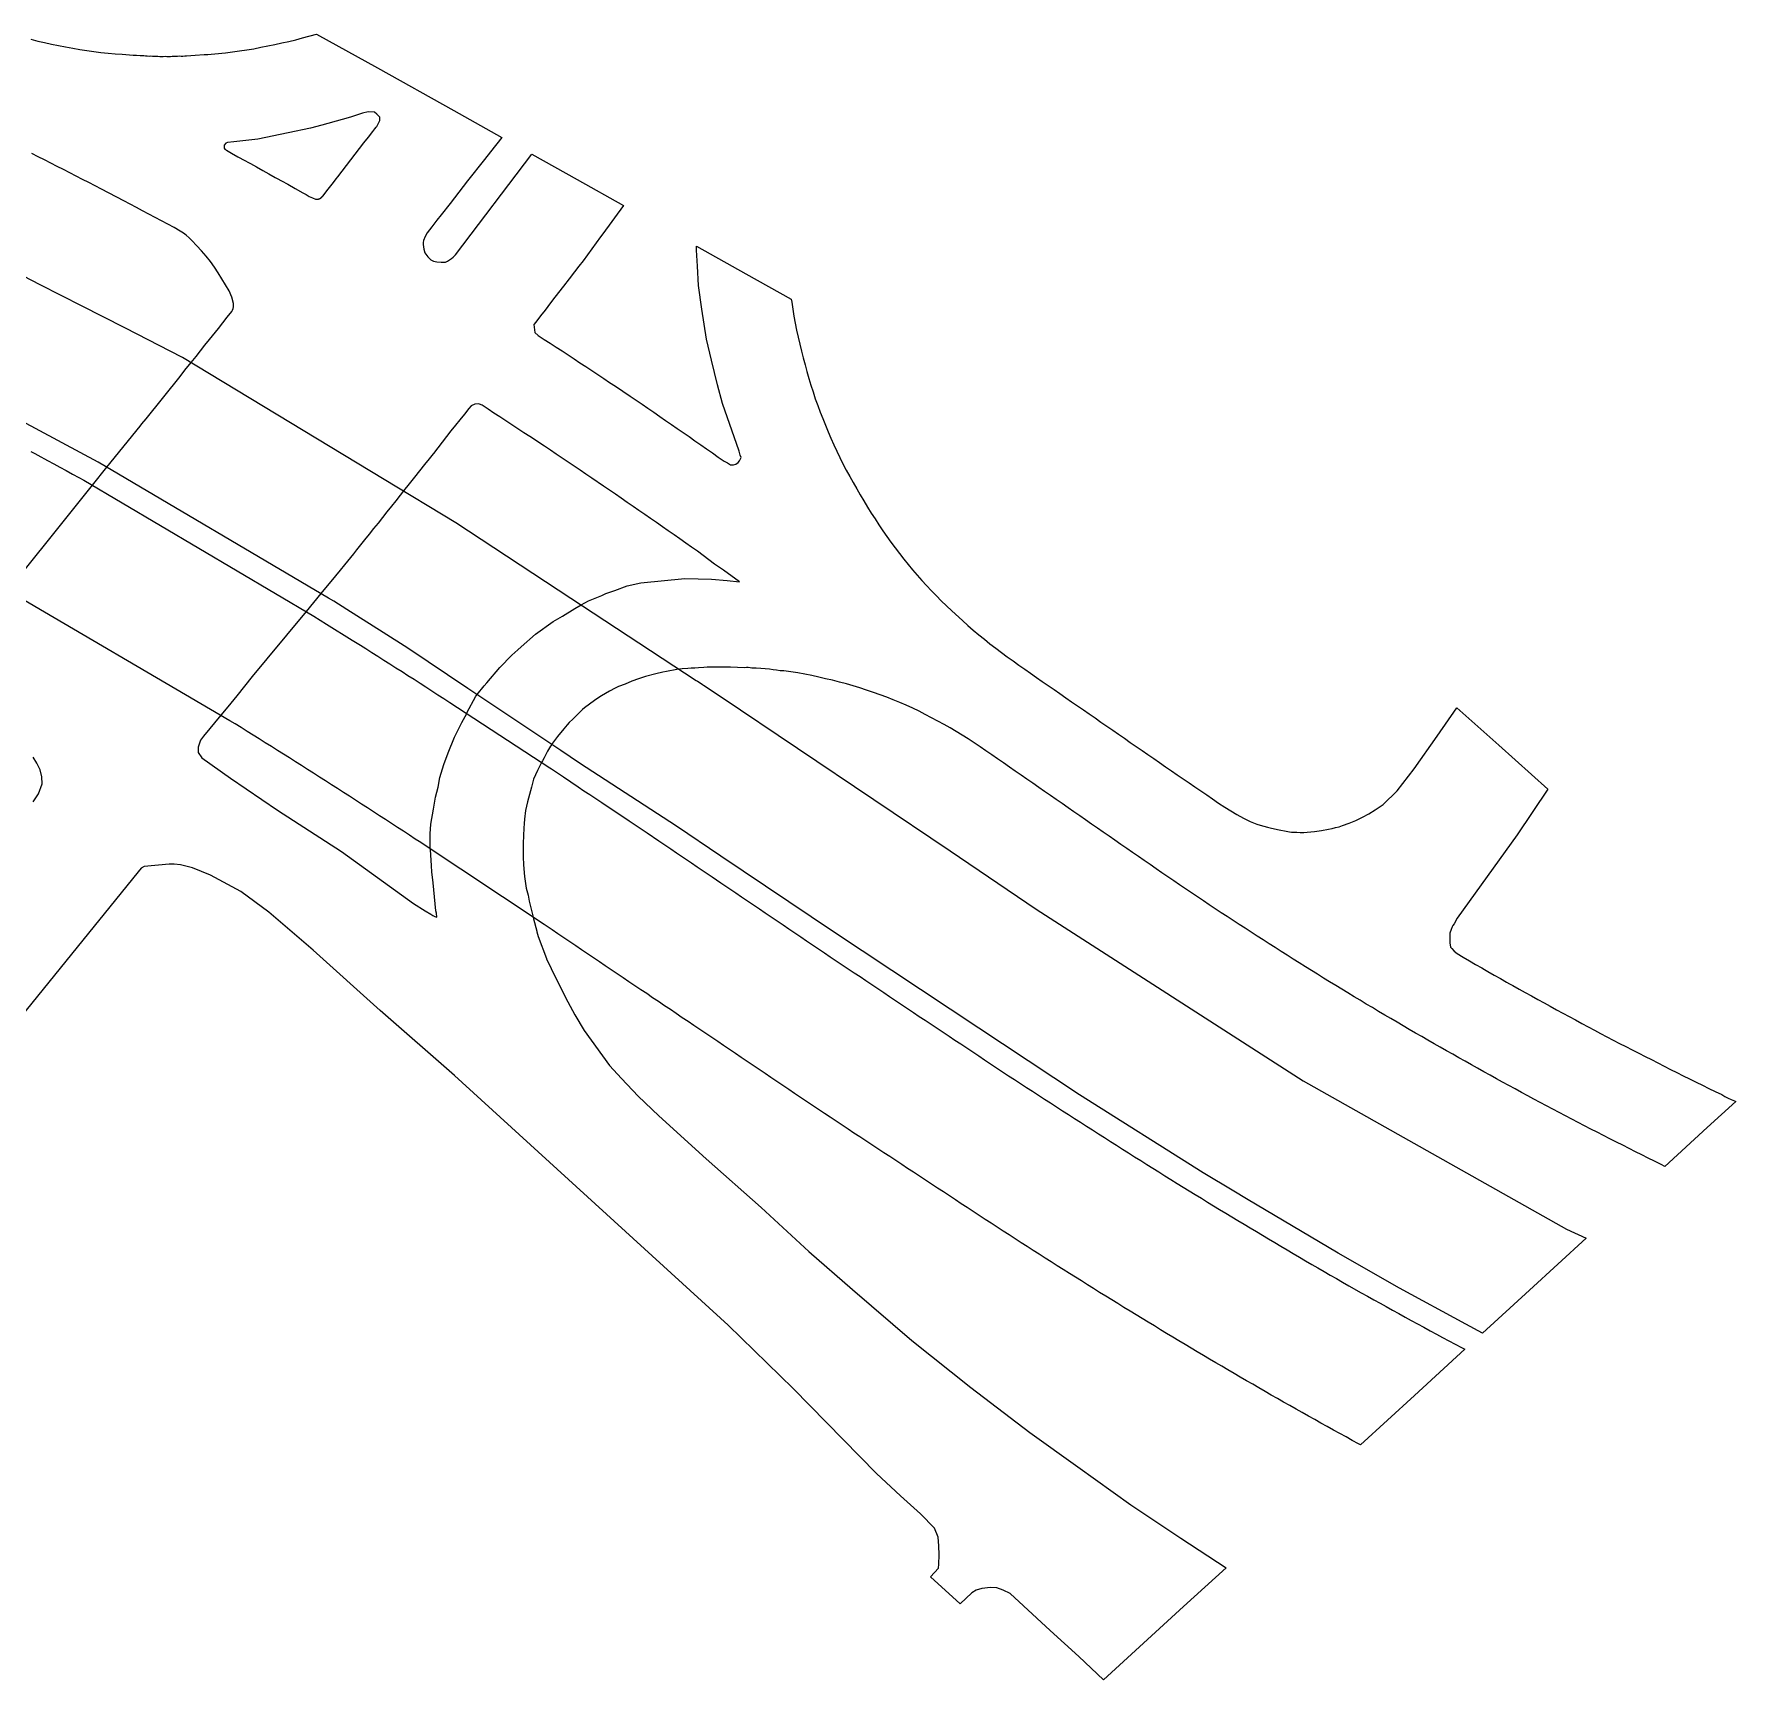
# Model space of a CAD drawing. Header units: metres. Extents: x 662613 to 666742, y 2728069 to 2732733.
# Drawn here: x 666551.5 to 666742.3, y 2729980.7 to 2730165.2 of the extents above; entities that cross this region are included whole.
import ezdxf

# ---------------------------------------------------------------- set-up
doc = ezdxf.new("R2010")
doc.units = ezdxf.units.M
doc.header["$MEASUREMENT"] = 0
doc.layers.add('Xref_DQ_MasterPlan_2024$0$DQ_ROADS', color=8, linetype='Continuous', lineweight=13)

# ---------------------------------------------------------------- blocks, each defined once
blk = doc.blocks.new('Xref_DQ_MasterPlan_2024$0$DQ_Roads_')
at = {"layer": 'Xref_DQ_MasterPlan_2024$0$DQ_ROADS'}
for points in [[(666551.1145, 2730164.6105), (666551.8913, 2730164.415), (666552.6743, 2730164.2315), (666553.4579, 2730164.0728), (666554.2427, 2730163.9105), (666555.0291, 2730163.7499), (666555.8182, 2730163.6087), (666556.6084, 2730163.4765), (666557.4007, 2730163.3505), (666558.1961, 2730163.2399), (666558.9902, 2730163.1415), (666559.7871, 2730163.0599), (666560.5847, 2730162.9877), (666561.3827, 2730162.9249), (666562.1823, 2730162.8713), (666562.5807, 2730162.8337), (666562.9809, 2730162.8237), (666563.3797, 2730162.7907), (666563.7799, 2730162.7857), (666563.9783, 2730162.7549), (666564.1783, 2730162.7383), (666564.379, 2730162.7353), (666564.5793, 2730162.7463), (666564.7781, 2730162.7197), (666564.9783, 2730162.7069), (666565.1789, 2730162.7081), (666565.3789, 2730162.7232), (666565.5781, 2730162.6987), (666565.7785, 2730162.6881), (666565.9793, 2730162.6913), (666566.1793, 2730162.7085), (666566.3791, 2730162.6911), (666566.5795, 2730162.6875), (666566.7797, 2730162.6977), (666566.9789, 2730162.7219), (666567.1787, 2730162.7057), (666567.3791, 2730162.7035), (666567.5791, 2730162.7153), (666567.7779, 2730162.7409), (666567.9779, 2730162.7273), (666568.1783, 2730162.7275), (666568.3783, 2730162.7417), (666568.5767, 2730162.7697), (666569.5655, 2730162.8155), (666570.5525, 2730162.8889), (666570.9517, 2730162.9038), (666571.3491, 2730162.9464), (666571.7495, 2730162.9671), (666572.1473, 2730163.0155), (666572.5469, 2730163.0483), (666572.9431, 2730163.1089), (666573.7388, 2730163.2019), (666574.5337, 2730163.3119), (666575.3259, 2730163.4299), (666576.1167, 2730163.5517), (666576.9043, 2730163.7081), (666577.6927, 2730163.8607), (666578.4783, 2730164.0203), (666579.2599, 2730164.1967), (666580.0429, 2730164.3731), (666580.8211, 2730164.5571), (666581.5991, 2730164.7603), (666583.1453, 2730165.1919), (666583.1601, 2730165.1965), (666589.9759, 2730161.3932), (666598.5347, 2730156.6168), (666603.931, 2730153.6057), (666602.6464, 2730151.986), (666601.9727, 2730151.1367), (666600.081, 2730148.7515), (666599.1044, 2730147.4805), (666598.6216, 2730146.8539), (666598.1218, 2730146.2175), (666597.138, 2730144.9525), (666596.6514, 2730144.3241), (666596.094, 2730143.5905), (666595.823, 2730143.2651), (666595.5756, 2730142.9217), (666595.3462, 2730142.5001), (666595.143, 2730142.0651), (666595.1194, 2730141.8443), (666595.1146, 2730141.6033), (666595.1336, 2730141.3475), (666595.183, 2730141.0695), (666595.307, 2730140.6889), (666595.6336, 2730140.2249), (666595.989, 2730139.8817), (666596.267, 2730139.7465), (666596.626, 2730139.6597), (666597.1372, 2730139.6197), (666597.6034, 2730139.6439), (666597.837, 2730139.7519), (666598.062, 2730139.8795), (666598.276, 2730140.0259), (666598.4768, 2730140.1895), (666598.6624, 2730140.3683), (666598.7278, 2730140.4437), (666607.288, 2730151.7323), (666612.365, 2730148.8989), (666617.5647, 2730145.9976), (666615.2572, 2730142.824), (666614.9991, 2730142.4691), (666613.0576, 2730139.7989), (666612.5604, 2730139.1643), (666612.0744, 2730138.5323), (666611.469, 2730137.7453), (666610.8576, 2730136.9583), (666609.8754, 2730135.6913), (666609.3846, 2730135.0583), (666608.7728, 2730134.2679), (666608.279, 2730133.6285), (666607.7262, 2730132.9195), (666607.5364, 2730132.6411), (666607.6284, 2730131.7655), (666608.004, 2730131.4101), (666608.6786, 2730130.9813), (666609.3486, 2730130.5519), (666610.0182, 2730130.1183), (666610.6854, 2730129.6821), (666611.3534, 2730129.2435), (666612.0252, 2730128.8031), (666612.6934, 2730128.3637), (666613.3594, 2730127.9255), (666614.0262, 2730127.4865), (666614.6924, 2730127.0451), (666615.3574, 2730126.6025), (666616.0208, 2730126.1569), (666616.6768, 2730125.7167), (666618.3218, 2730124.6089), (666619.6498, 2730123.7107), (666620.3106, 2730123.2555), (666620.9702, 2730122.8043), (666621.6304, 2730122.3497), (666622.2882, 2730121.8951), (666622.9446, 2730121.4427), (666623.6012, 2730120.9891), (666624.2592, 2730120.5317), (666624.9212, 2730120.0757), (666625.5722, 2730119.6141), (666626.2296, 2730119.1569), (666626.884, 2730118.6993), (666627.5436, 2730118.2459), (666628.1982, 2730117.7913), (666628.8532, 2730117.3349), (666629.2198, 2730117.1251), (666629.5728, 2730116.9309), (666629.8984, 2730116.8995), (666630.1818, 2730116.9835), (666630.4126, 2730117.1723), (666630.5596, 2730117.3509), (666630.6646, 2730117.5187), (666630.7486, 2730117.7497), (666630.6542, 2730118.0121), (666630.5282, 2730118.4425), (666628.665, 2730123.7751), (666628.119, 2730125.8747), (666627.4368, 2730128.6459), (666626.8804, 2730131.0183), (666626.345, 2730134.3773), (666625.9776, 2730137.0017), (666625.8726, 2730139.1851), (666625.7572, 2730140.9697), (666625.7594, 2730141.4246), (666631.3043, 2730138.33), (666636.385, 2730135.4949), (666636.4341, 2730135.1423), (666636.5576, 2730134.3546), (666636.6828, 2730133.5683), (666636.8236, 2730132.7847), (666636.978, 2730132.0028), (666637.1524, 2730131.2259), (666637.3266, 2730130.4473), (666637.5184, 2730129.6737), (666637.723, 2730128.9015), (666637.93, 2730128.1315), (666638.1392, 2730127.3617), (666638.3574, 2730126.5983), (666638.5772, 2730125.8367), (666638.8184, 2730125.0809), (666639.076, 2730124.3291), (666639.3482, 2730123.5802), (666639.6305, 2730122.8358), (666639.9204, 2730122.0955), (666640.214, 2730121.3555), (666640.5178, 2730120.6217), (666640.8284, 2730119.8905), (666641.1466, 2730119.1655), (666641.4782, 2730118.4465), (666641.8246, 2730117.7257), (666642.1796, 2730117.0237), (666642.5482, 2730116.3169), (666642.9324, 2730115.6229), (666643.3256, 2730114.9245), (666643.7198, 2730114.2427), (666644.117, 2730113.5389), (666644.5244, 2730112.8675), (666644.9186, 2730112.1855), (666645.3432, 2730111.5125), (666645.7692, 2730110.8485), (666646.2036, 2730110.1867), (666646.6516, 2730109.5343), (666647.0926, 2730108.8881), (666647.5598, 2730108.2419), (666648.0339, 2730107.6117), (666648.5106, 2730106.9835), (666648.9992, 2730106.3579), (666649.4822, 2730105.742), (666649.9819, 2730105.1379), (666650.4912, 2730104.5495), (666651.0071, 2730103.9617), (666651.5544, 2730103.3805), (666652.1091, 2730102.8061), (666652.6586, 2730102.2423), (666653.2048, 2730101.6769), (666653.7874, 2730101.1105), (666654.3704, 2730100.5411), (666655.5658, 2730099.4557), (666656.1712, 2730098.9213), (666656.7764, 2730098.3957), (666657.4074, 2730097.8734), (666658.0332, 2730097.3655), (666658.662, 2730096.869), (666659.304, 2730096.3753), (666659.9456, 2730095.8917), (666660.5918, 2730095.4123), (666661.2425, 2730094.9381), (666661.8972, 2730094.4721), (666662.5536, 2730094.0121), (666663.2108, 2730093.5565), (666663.8698, 2730093.0997), (666664.527, 2730092.6451), (666665.1804, 2730092.1917), (666665.8386, 2730091.7359), (666666.4982, 2730091.2793), (666667.1558, 2730090.8211), (666667.8132, 2730090.3645), (666668.4722, 2730089.9081), (666669.1284, 2730089.4561), (666669.7866, 2730089.0031), (666670.4468, 2730088.5487), (666671.104, 2730088.0917), (666671.7614, 2730087.6357), (666672.4192, 2730087.1803), (666673.0776, 2730086.7261), (666673.7352, 2730086.2709), (666674.3936, 2730085.8155), (666675.0504, 2730085.3611), (666675.7103, 2730084.9036), (666676.3678, 2730084.4501), (666677.0244, 2730083.9977), (666677.6824, 2730083.5437), (666678.3404, 2730083.0881), (666678.9988, 2730082.6301), (666679.6574, 2730082.1737), (666680.3178, 2730081.7191), (666680.9782, 2730081.2649), (666681.6388, 2730080.8149), (666682.297, 2730080.3679), (666682.9623, 2730079.9163), (666683.6224, 2730079.4673), (666684.2898, 2730079.0171), (666684.9742, 2730078.5653), (666685.6524, 2730078.1299), (666686.3539, 2730077.7109), (666687.0974, 2730077.3101), (666687.8394, 2730076.9603), (666688.5895, 2730076.6618), (666688.9665, 2730076.5281), (666689.3518, 2730076.4209), (666689.781, 2730076.2973), (666690.2172, 2730076.2007), (666691.0882, 2730076.0051), (666691.8664, 2730075.8561), (666692.0606, 2730075.8185), (666692.2568, 2730075.7943), (666692.4528, 2730075.7653), (666692.6502, 2730075.7499), (666693.0448, 2730075.7335), (666693.4394, 2730075.7179), (666693.839, 2730075.7297), (666694.2384, 2730075.7413), (666694.6356, 2730075.7797), (666695.033, 2730075.817), (666695.8242, 2730075.9499), (666696.6182, 2730076.0859), (666697.0138, 2730076.1583), (666697.4034, 2730076.2581), (666697.7978, 2730076.3559), (666698.1844, 2730076.4807), (666698.9464, 2730076.7493), (666699.6852, 2730077.0575), (666700.43, 2730077.4173), (666701.144, 2730077.8015), (666701.851, 2730078.2379), (666702.519, 2730078.6877), (666702.7292, 2730078.8459), (666704.3, 2730080.3665), (666706.208, 2730082.8571), (666708.7816, 2730086.4917), (666711.0201, 2730089.6929), (666715.7241, 2730085.4822), (666721.1962, 2730080.5841), (666717.7502, 2730075.4341), (666711.0528, 2730066.1125), (666710.6842, 2730065.4841), (666710.5624, 2730065.3057), (666710.4793, 2730065.1242), (666710.3739, 2730064.8416), (666710.2142, 2730064.4133), (666710.2142, 2730063.3431), (666710.2968, 2730062.8427), (666710.4268, 2730062.6963), (666710.7194, 2730062.4055), (666711.0304, 2730062.1349), (666711.7159, 2730061.7266), (666712.4088, 2730061.3285), (666713.1026, 2730060.9279), (666713.7968, 2730060.5287), (666714.103, 2730060.355), (666714.492, 2730060.1343), (666715.1892, 2730059.7353), (666715.8832, 2730059.3386), (666716.5821, 2730058.9447), (666716.8999, 2730058.7678), (666717.2794, 2730058.557), (666717.9783, 2730058.1651), (666718.679, 2730057.7738), (666719.3793, 2730057.3899), (666720.0792, 2730057.0012), (666720.7806, 2730056.6157), (666721.4838, 2730056.2299), (666722.1877, 2730055.8481), (666722.8911, 2730055.4699), (666723.5933, 2730055.0871), (666724.2971, 2730054.7035), (666725.0021, 2730054.3231), (666725.7141, 2730053.9478), (666726.4191, 2730053.5703), (666727.1251, 2730053.1991), (666727.8359, 2730052.8265), (666728.5439, 2730052.4493), (666729.2549, 2730052.0825), (666729.9661, 2730051.7165), (666730.6769, 2730051.3501), (666731.3895, 2730050.9871), (666732.1009, 2730050.6169), (666732.8137, 2730050.2549), (666733.5283, 2730049.8903), (666734.2409, 2730049.5281), (666734.9551, 2730049.1641), (666735.6683, 2730048.8037), (666736.3889, 2730048.4489), (666737.1043, 2730048.0959), (666737.8241, 2730047.7411), (666738.5409, 2730047.3789), (666739.2607, 2730047.0332), (666739.9696, 2730046.6923), (666740.7073, 2730046.3399), (666741.0551, 2730046.1309), (666741.4165, 2730045.9459), (666741.7759, 2730045.7817), (666742.1459, 2730045.6429), (666742.2963, 2730045.5715), (666739.0835, 2730042.6344), (666734.3373, 2730038.2953), (666733.9003, 2730038.5107), (666733.1793, 2730038.8683), (666732.4617, 2730039.2229), (666731.7479, 2730039.5823), (666731.0289, 2730039.9367), (666730.3141, 2730040.2905), (666729.5999, 2730040.6535), (666728.8852, 2730041.0199), (666728.1707, 2730041.3785), (666727.4597, 2730041.7481), (666726.7469, 2730042.1155), (666726.0369, 2730042.4805), (666725.3236, 2730042.8465), (666724.6139, 2730043.2115), (666723.9047, 2730043.5842), (666723.1949, 2730043.9579), (666722.4855, 2730044.3261), (666721.7763, 2730044.6914), (666721.0671, 2730045.0673), (666720.3586, 2730045.4383), (666719.6517, 2730045.8209), (666718.9467, 2730046.2039), (666718.2441, 2730046.5853), (666717.5432, 2730046.9731), (666716.8415, 2730047.3585), (666716.1383, 2730047.7389), (666715.4381, 2730048.121), (666714.7339, 2730048.5037), (666714.0347, 2730048.8945), (666713.3331, 2730049.2855), (666712.6361, 2730049.6803), (666711.9379, 2730050.0681), (666711.2393, 2730050.4601), (666710.5417, 2730050.8509), (666709.8463, 2730051.2457), (666709.1474, 2730051.6417), (666708.4517, 2730052.0397), (666707.7577, 2730052.4367), (666707.0629, 2730052.8319), (666706.3695, 2730053.2331), (666705.6755, 2730053.6371), (666704.9851, 2730054.0451), (666704.2951, 2730054.4488), (666703.6051, 2730054.8527), (666702.9138, 2730055.2575), (666702.2247, 2730055.6655), (666701.5378, 2730056.0803), (666700.8492, 2730056.4895), (666700.164, 2730056.9025), (666699.4774, 2730057.3125), (666698.7912, 2730057.7246), (666698.1066, 2730058.1425), (666697.4246, 2730058.5637), (666696.7406, 2730058.9813), (666696.0596, 2730059.4001), (666695.379, 2730059.8229), (666694.6968, 2730060.242), (666694.018, 2730060.6649), (666693.3372, 2730061.0923), (666692.6634, 2730061.5245), (666691.9846, 2730061.9545), (666691.3102, 2730062.3819), (666690.6346, 2730062.8105), (666689.96, 2730063.2393), (666689.2852, 2730063.6711), (666688.6128, 2730064.1037), (666687.9378, 2730064.5387), (666687.2666, 2730064.9761), (666686.5934, 2730065.4102), (666685.9256, 2730065.8481), (666685.2548, 2730066.2875), (666684.5866, 2730066.7265), (666683.9158, 2730067.1673), (666683.2478, 2730067.6069), (666682.5808, 2730068.0495), (666681.9132, 2730068.4921), (666681.2504, 2730068.9439), (666680.5832, 2730069.3959), (666679.9234, 2730069.8449), (666679.2634, 2730070.2999), (666678.6006, 2730070.7507), (666677.942, 2730071.2009), (666677.2806, 2730071.6533), (666676.6208, 2730072.1093), (666675.9622, 2730072.5641), (666675.3044, 2730073.0199), (666674.645, 2730073.4693), (666673.9868, 2730073.9255), (666673.3282, 2730074.3831), (666672.6696, 2730074.8373), (666672.014, 2730075.2945), (666671.3542, 2730075.7593), (666670.6992, 2730076.2107), (666670.0432, 2730076.6629), (666669.3832, 2730077.1217), (666668.7278, 2730077.5789), (666668.0696, 2730078.0321), (666667.411, 2730078.4831), (666666.757, 2730078.9453), (666666.096, 2730079.4059), (666665.4364, 2730079.8595), (666664.7846, 2730080.3151), (666664.1272, 2730080.7665), (666663.4688, 2730081.2252), (666662.8088, 2730081.6759), (666662.1508, 2730082.1323), (666661.4956, 2730082.5923), (666660.8398, 2730083.0493), (666660.1788, 2730083.5032), (666659.5214, 2730083.9535), (666658.8621, 2730084.4061), (666658.2048, 2730084.8599), (666657.5462, 2730085.3139), (666656.8878, 2730085.7635), (666656.2212, 2730086.2039), (666655.5552, 2730086.6283), (666654.8808, 2730087.0381), (666654.199, 2730087.4307), (666653.5108, 2730087.8135), (666652.8196, 2730088.1971), (666652.1148, 2730088.5683), (666651.4102, 2730088.9345), (666650.7048, 2730089.2963), (666649.9924, 2730089.6387), (666649.2706, 2730089.9827), (666648.5522, 2730090.2991), (666647.821, 2730090.5871), (666647.0806, 2730090.8669), (666646.3324, 2730091.1449), (666645.5832, 2730091.4193), (666644.8336, 2730091.6811), (666644.0738, 2730091.9225), (666643.319, 2730092.1637), (666642.556, 2730092.3699), (666641.7868, 2730092.5731), (666641.0136, 2730092.7701), (666640.2362, 2730092.9515), (666639.4598, 2730093.1327), (666638.6809, 2730093.3035), (666637.9, 2730093.4589), (666637.1163, 2730093.6041), (666636.3264, 2730093.7129), (666635.539, 2730093.8147), (666635.1396, 2730093.8447), (666634.7434, 2730093.9025), (666634.3454, 2730093.9419), (666633.9514, 2730094.0091), (666633.4562, 2730094.0729), (666632.9576, 2730094.1019), (666632.4596, 2730094.1381), (666631.9604, 2730094.1393), (666631.7624, 2730094.1699), (666631.5626, 2730094.1867), (666631.3624, 2730094.1895), (666631.1623, 2730094.1785), (666630.363, 2730094.2043), (666629.5636, 2730094.2274), (666628.9636, 2730094.255), (666628.5642, 2730094.2543), (666628.1632, 2730094.2485), (666627.7642, 2730094.2427), (666627.3632, 2730094.2367), (666626.9637, 2730094.2235), (666626.9558, 2730094.2231), (666626.5632, 2730094.2029), (666625.9643, 2730094.1657), (666625.565, 2730094.1319), (666625.1652, 2730094.1191), (666624.7672, 2730094.0785), (666624.1654, 2730094.0437), (666623.8358, 2730094.006), (666623.5672, 2730093.9753), (666623.1744, 2730093.8913), (666622.7758, 2730093.8349), (666622.3822, 2730093.7509), (666621.9858, 2730093.6809), (666621.1988, 2730093.5077), (666620.0334, 2730093.1931), (666619.2588, 2730092.9425), (666618.5054, 2730092.6557), (666617.7548, 2730092.3485), (666617.0004, 2730092.0663), (666616.6464, 2730091.8915), (666615.9882, 2730091.5583), (666615.1084, 2730091.0327), (666614.4806, 2730090.6204), (666614.319, 2730090.5143), (666613.1998, 2730089.6779), (666612.989, 2730089.4947), (666612.3856, 2730088.9093), (666611.8812, 2730088.3979), (666611.4818, 2730088.0266), (666611.2604, 2730087.7775), (666610.8654, 2730087.3331), (666610.186, 2730086.4721), (666609.603, 2730085.7057), (666609.5204, 2730085.5689), (666609.403, 2730085.3745), (666609.0698, 2730084.8227), (666608.67, 2730084.073), (666608.4964, 2730083.7525), (666608.3915, 2730083.5589), (666608.2368, 2730083.2733), (666607.9138, 2730082.6725), (666607.4974, 2730081.7061), (666607.2474, 2730080.8065), (666606.8178, 2730079.1639), (666606.5822, 2730078.1861), (666606.4644, 2730077.1934), (666606.437, 2730076.7221), (666606.4056, 2730076.1803), (666606.3702, 2730075.3791), (666606.3198, 2730074.4807), (666606.334, 2730072.9961), (666606.3568, 2730072.0709), (666606.4858, 2730070.7883), (666606.6778, 2730069.4807), (666606.865, 2730068.6829), (666607.012, 2730068.0329), (666607.4316, 2730066.2395), (666607.4813, 2730066.0267), (666607.84, 2730064.6677), (666607.8615, 2730064.5861), (666608.0034, 2730064.0482), (666608.923, 2730061.6029), (666608.9462, 2730061.5413), (666609.4738, 2730060.4823), (666610.1932, 2730058.9393), (666611.3448, 2730056.7339), (666612.1338, 2730055.2882), (666613.1698, 2730053.5059), (666616.0146, 2730049.6169), (666617.3428, 2730048.1319), (666619.2216, 2730046.1777), (666621.5498, 2730043.9471), (666626.8546, 2730039.1508), (666633.0042, 2730033.6797), (666638.3541, 2730028.7687), (666643.2427, 2730024.502), (666649.9061, 2730018.7881), (666656.5201, 2730013.5043), (666663.1217, 2730008.4524), (666668.5189, 2730004.6278), (666674.4515, 2730000.3523), (666680.0477, 2729996.6161), (666685.1299, 2729993.3081), (666680.3634, 2729988.9505), (666671.3775, 2729980.7353), (666668.6277, 2729983.3567), (666665.4211, 2729986.2909), (666660.9143, 2729990.4223), (666660.1465, 2729990.806), (666659.4203, 2729991.0653), (666658.7045, 2729991.1067), (666657.7395, 2729990.9719), (666657.1067, 2729990.7957), (666656.6399, 2729990.4845), (666655.3177, 2729989.2833), (666651.9933, 2729992.2959), (666652.8783, 2729993.2722), (666652.9245, 2729993.7243), (666652.9501, 2729994.7707), (666652.9263, 2729995.7587), (666652.8351, 2729996.7249), (666652.4521, 2729997.7457), (666650.8809, 2729999.3629), (666648.6401, 2730001.3681), (666645.9203, 2730003.8771), (666636.5763, 2730013.3941), (666629.2945, 2730020.5087), (666598.6428, 2730048.4691), (666590.2852, 2730055.7623), (666582.7853, 2730062.5131), (666577.8028, 2730066.7915), (666574.685, 2730069.0904), (666571.2554, 2730070.9405), (666569.2464, 2730071.7579), (666567.9118, 2730072.0878), (666567.18, 2730072.1451), (666566.6438, 2730072.1645), (666563.8334, 2730071.8956), (666563.5086, 2730071.7211), (666563.1466, 2730071.3029), (666521.9321, 2730020.4453)], [(666551.3884, 2730079.1429), (666551.9856, 2730080.0493), (666552.3888, 2730081.1755), (666552.3616, 2730081.9551), (666552.1782, 2730082.7389), (666551.816, 2730083.4995), (666551.3756, 2730084.1501)], [(666548.5492, 2730102.8083), (666553.3963, 2730108.8419), (666558.0526, 2730114.6379), (666559.6633, 2730116.6428), (666563.3644, 2730121.2499), (666563.5819, 2730121.5134), (666564.0548, 2730122.0861), (666567.85, 2730126.8315), (666568.4038, 2730127.5279), (666569.0955, 2730128.3838), (666569.6508, 2730129.0709), (666570.649, 2730130.3233), (666571.1446, 2730130.9514), (666572.149, 2730132.1993), (666572.6438, 2730132.8249), (666573.1336, 2730133.4531), (666573.6424, 2730134.0857), (666573.7364, 2730134.2377), (666573.8186, 2730134.4411), (666573.8618, 2730134.6301), (666573.8479, 2730134.9937), (666573.6776, 2730135.7061), (666573.3534, 2730136.413), (666572.959, 2730137.0925), (666572.5496, 2730137.7671), (666572.1282, 2730138.4225), (666571.7094, 2730139.0615), (666571.2668, 2730139.6901), (666570.7802, 2730140.2945), (666570.2668, 2730140.8835), (666569.7513, 2730141.4575), (666569.1878, 2730142.0455), (666568.8784, 2730142.3559), (666568.5496, 2730142.6455), (666568.2258, 2730142.8945), (666567.8854, 2730143.1203), (666567.191, 2730143.5127), (666566.4894, 2730143.8943), (666565.7808, 2730144.2683), (666565.075, 2730144.6513), (666564.3664, 2730145.0221), (666563.6592, 2730145.3981), (666562.9536, 2730145.7725), (666562.2456, 2730146.1481), (666561.5342, 2730146.5173), (666559.0564, 2730147.8106), (666558.346, 2730148.1787), (666557.6358, 2730148.5443), (666556.9239, 2730148.9117), (666556.212, 2730149.2765), (666555.5014, 2730149.6385), (666554.7892, 2730150.0037), (666554.0744, 2730150.3701), (666553.3652, 2730150.7267), (666552.651, 2730151.0861), (666551.9346, 2730151.4479), (666551.2203, 2730151.807)], [(666547.4986, 2730139.5129), (666552.1466, 2730137.1395), (666556.8548, 2730134.7351), (666559.1066, 2730133.5852), (666561.6856, 2730132.2683), (666568.026, 2730129.0305), (666568.125, 2730128.9707), (666593.7672, 2730113.4669), (666595.7516, 2730112.2671), (666598.772, 2730110.4409), (666611.6694, 2730101.9837), (666625.7322, 2730092.7628), (666625.8615, 2730092.6778), (666626.2904, 2730092.3966), (666626.4162, 2730092.3141), (666626.5389, 2730092.2336), (666628.5298, 2730090.9281), (666654.18, 2730073.6447), (666663.836, 2730067.1069), (666693.7573, 2730047.8695), (666723.3137, 2730031.2711), (666725.5147, 2730030.2294), (666719.1635, 2730024.4228), (666713.8853, 2730019.5973), (666711.9921, 2730020.6041), (666704.5901, 2730024.6541), (666697.6801, 2730028.5567), (666687.4317, 2730034.6634), (666685.9956, 2730035.5191), (666682.5499, 2730037.5723), (666668.6838, 2730046.2967), (666660.0712, 2730052.0183), (666657.3985, 2730053.791), (666641.1166, 2730064.5905), (666628.4928, 2730073.0627), (666623.5018, 2730076.4123), (666612.632, 2730083.4865), (666610.5312, 2730084.8925), (666600.1211, 2730091.8597), (666593.3936, 2730096.3619), (666590.6152, 2730098.1263), (666586.535, 2730100.7173), (666585.1018, 2730101.6275), (666584.5012, 2730101.9823), (666558.69, 2730117.2135), (666550.1146, 2730121.7963)], [(666551.1271, 2730118.4196), (666551.5778, 2730118.1733), (666551.9087, 2730117.9993), (666552.9884, 2730117.4187), (666553.685, 2730117.0383), (666554.3914, 2730116.6609), (666555.091, 2730116.2699), (666555.7936, 2730115.8885), (666556.4942, 2730115.5053), (666557.0667, 2730115.1866), (666582.8542, 2730099.9461), (666584.29, 2730099.0551), (666587.1608, 2730097.2733), (666588.0944, 2730096.6937), (666588.6884, 2730096.3191), (666589.3664, 2730095.8933), (666590.0416, 2730095.4711), (666590.715, 2730095.0433), (666591.391, 2730094.6103), (666592.0656, 2730094.1809), (666592.7392, 2730093.7513), (666593.4096, 2730093.3211), (666594.0848, 2730092.8841), (666594.7578, 2730092.4521), (666595.4286, 2730092.0201), (666596.0998, 2730091.5841), (666596.7714, 2730091.1479), (666597.4464, 2730090.7135), (666598.1128, 2730090.2827), (666598.9624, 2730089.7345), (666609.3184, 2730082.9504), (666609.4898, 2730082.8387), (666610.1542, 2730082.3875), (666610.8278, 2730081.9427), (666611.6556, 2730081.3965), (666612.4734, 2730080.8451), (666613.1404, 2730080.3961), (666613.807, 2730079.9581), (666614.4742, 2730079.5171), (666615.1386, 2730079.0639), (666616.2926, 2730078.2799), (666617.5984, 2730077.4237), (666618.2182, 2730077.0091), (666618.8854, 2730076.5599), (666619.5498, 2730076.1147), (666620.2098, 2730075.6715), (666621.5418, 2730074.7769), (666622.2026, 2730074.3321), (666622.8682, 2730073.8825), (666623.526, 2730073.4407), (666625.1818, 2730072.3221), (666625.849, 2730071.8725), (666627.5064, 2730070.7535), (666628.4928, 2730070.0844), (666628.8294, 2730069.8561), (666629.4936, 2730069.4061), (666630.154, 2730068.9597), (666630.8178, 2730068.5101), (666631.4852, 2730068.0619), (666632.1468, 2730067.6205), (666632.808, 2730067.1709), (666633.4732, 2730066.7187), (666634.1342, 2730066.2723), (666634.7962, 2730065.8253), (666635.4586, 2730065.3751), (666636.1228, 2730064.9263), (666636.7884, 2730064.4817), (666637.4428, 2730064.0347), (666638.1042, 2730063.5839), (666639.4308, 2730062.6675), (666640.0994, 2730062.2231), (666640.7552, 2730061.7803), (666641.4252, 2730061.3305), (666642.091, 2730060.8881), (666642.7574, 2730060.4457), (666643.4236, 2730060.0019), (666644.0902, 2730059.5581), (666644.754, 2730059.1187), (666645.4184, 2730058.6739), (666646.0824, 2730058.2267), (666646.7438, 2730057.7819), (666647.4124, 2730057.3285), (666648.0744, 2730056.8871), (666648.739, 2730056.4377), (666649.4044, 2730055.9903), (666650.0696, 2730055.5447), (666650.7382, 2730055.1031), (666651.4032, 2730054.6635), (666652.071, 2730054.2175), (666652.7398, 2730053.7733), (666653.404, 2730053.3365), (666654.0718, 2730052.8943), (666654.7378, 2730052.4537), (666655.4038, 2730052.0121), (666656.0674, 2730051.5713), (666656.7282, 2730051.1259), (666657.3918, 2730050.6743), (666658.06, 2730050.2257), (666658.7268, 2730049.7789), (666659.3916, 2730049.3351), (666660.053, 2730048.8977), (666660.7308, 2730048.4435), (666661.394, 2730048.0119), (666662.071, 2730047.5645), (666662.7444, 2730047.1341), (666663.4144, 2730046.7037), (666664.0872, 2730046.2723), (666664.7616, 2730045.8339), (666665.4322, 2730045.4047), (666666.1042, 2730044.9715), (666666.7766, 2730044.5357), (666667.4504, 2730044.1017), (666668.1215, 2730043.6713), (666668.7971, 2730043.2379), (666669.4717, 2730042.8063), (666670.1469, 2730042.3757), (666670.8259, 2730041.9443), (666671.4977, 2730041.5209), (666672.1719, 2730041.0873), (666672.8487, 2730040.6567), (666673.5249, 2730040.2281), (666674.2021, 2730039.7991), (666674.8773, 2730039.3729), (666675.5557, 2730038.9441), (666676.2305, 2730038.5193), (666676.9077, 2730038.0919), (666677.5905, 2730037.6653), (666678.2703, 2730037.2435), (666678.9435, 2730036.8235), (666679.6383, 2730036.3859), (666680.3163, 2730035.9685), (666680.9959, 2730035.5479), (666681.6795, 2730035.1277), (666682.3591, 2730034.7123), (666683.0411, 2730034.2943), (666683.7231, 2730033.8743), (666684.4113, 2730033.4577), (666685.0933, 2730033.0449), (666685.7783, 2730032.6295), (666686.4643, 2730032.2145), (666687.1505, 2730031.8019), (666687.8379, 2730031.3919), (666688.5239, 2730030.9821), (666689.2093, 2730030.5743), (666689.8961, 2730030.1647), (666690.5883, 2730029.7495), (666691.2781, 2730029.3425), (666691.9661, 2730028.9367), (666692.6589, 2730028.5281), (666693.3443, 2730028.1269), (666694.0347, 2730027.7169), (666694.7333, 2730027.3101), (666695.4273, 2730026.9127), (666696.1165, 2730026.5179), (666696.8077, 2730026.1173), (666697.5069, 2730025.7167), (666698.1989, 2730025.3173), (666698.8949, 2730024.9175), (666700.2887, 2730024.1283), (666700.9913, 2730023.7353), (666701.6873, 2730023.3445), (666702.3893, 2730022.9629), (666703.0871, 2730022.5721), (666703.7899, 2730022.1817), (666704.4891, 2730021.7917), (666705.1917, 2730021.4107), (666705.8949, 2730021.0283), (666706.5991, 2730020.6429), (666707.3039, 2730020.2607), (666707.9995, 2730019.8801), (666708.7099, 2730019.4995), (666709.4125, 2730019.1181), (666710.1203, 2730018.7397), (666710.8249, 2730018.3597), (666711.5339, 2730017.9853), (666711.9072, 2730017.7889), (666706.2406, 2730012.6083), (666700.1993, 2730007.0851), (666699.9809, 2730007.2035), (666699.2775, 2730007.5835), (666698.5759, 2730007.9679), (666697.8737, 2730008.3569), (666697.1725, 2730008.7439), (666696.4731, 2730009.1327), (666695.7709, 2730009.5183), (666695.0727, 2730009.9103), (666694.3739, 2730010.3015), (666693.6751, 2730010.6927), (666692.9799, 2730011.0867), (666692.2803, 2730011.4775), (666691.5857, 2730011.8727), (666690.8877, 2730012.2711), (666690.1939, 2730012.6675), (666689.4983, 2730013.0659), (666688.8051, 2730013.4657), (666688.1127, 2730013.8691), (666687.4193, 2730014.2677), (666686.7263, 2730014.6717), (666686.0347, 2730015.0755), (666685.3443, 2730015.4793), (666684.6539, 2730015.8871), (666683.9645, 2730016.2917), (666683.2743, 2730016.6969), (666682.5869, 2730017.1091), (666681.8999, 2730017.5237), (666681.2105, 2730017.9291), (666680.5263, 2730018.3407), (666679.8361, 2730018.7485), (666679.1513, 2730019.1625), (666678.4653, 2730019.5773), (666677.7791, 2730019.9903), (666677.0955, 2730020.4077), (666676.4097, 2730020.8207), (666675.7295, 2730021.2369), (666675.0459, 2730021.6585), (666674.3613, 2730022.0737), (666673.6783, 2730022.4895), (666672.9959, 2730022.9109), (666672.3149, 2730023.3317), (666671.6345, 2730023.7511), (666670.9531, 2730024.1735), (666670.2727, 2730024.5899), (666669.5957, 2730025.0211), (666668.9137, 2730025.4473), (666668.2389, 2730025.8719), (666667.5597, 2730026.2995), (666666.8829, 2730026.7277), (666666.2061, 2730027.1521), (666665.5305, 2730027.5795), (666664.8527, 2730028.0103), (666664.1781, 2730028.4413), (666663.5049, 2730028.8765), (666662.8307, 2730029.3055), (666662.1575, 2730029.7411), (666661.4855, 2730030.1759), (666660.8121, 2730030.6067), (666660.1415, 2730031.0415), (666659.4653, 2730031.4725), (666658.7971, 2730031.9145), (666658.1251, 2730032.3483), (666657.4539, 2730032.7845), (666656.7833, 2730033.2287), (666656.1097, 2730033.6667), (666655.4469, 2730034.1085), (666654.7813, 2730034.5499), (666654.1085, 2730034.9879), (666653.4409, 2730035.4247), (666652.7681, 2730035.8593), (666652.1011, 2730036.2933), (666651.4355, 2730036.7437), (666650.7645, 2730037.1927), (666650.0975, 2730037.6299), (666649.4272, 2730038.0641), (666648.7618, 2730038.5031), (666648.0942, 2730038.9387), (666647.4254, 2730039.3831), (666646.752, 2730039.8191), (666646.0888, 2730040.2613), (666645.4158, 2730040.7011), (666644.752, 2730041.1437), (666644.0826, 2730041.5863), (666643.4106, 2730042.0169), (666642.7454, 2730042.4627), (666642.0766, 2730042.8997), (666641.4238, 2730043.3679), (666640.75, 2730043.8181), (666640.091, 2730044.2303), (666639.4182, 2730044.6743), (666638.75, 2730045.1239), (666638.0844, 2730045.5677), (666637.4206, 2730046.0147), (666636.7572, 2730046.4643), (666636.0924, 2730046.9099), (666635.4286, 2730047.3549), (666634.7666, 2730047.8037), (666634.1016, 2730048.2519), (666633.437, 2730048.6977), (666632.7742, 2730049.1409), (666632.1156, 2730049.5967), (666631.5517, 2730049.9672), (666631.4452, 2730050.0371), (666630.7828, 2730050.4783), (666630.118, 2730050.9313), (666629.4562, 2730051.3843), (666628.7952, 2730051.8295), (666628.1304, 2730052.2737), (666627.4672, 2730052.7213), (666626.8028, 2730053.1679), (666626.1392, 2730053.6149), (666625.4758, 2730054.0655), (666624.8134, 2730054.5119), (666624.151, 2730054.9593), (666623.4868, 2730055.4095), (666622.825, 2730055.8569), (666622.1618, 2730056.3035), (666621.4996, 2730056.7545), (666620.834, 2730057.1985), (666620.1754, 2730057.6497), (666619.5088, 2730058.0959), (666618.848, 2730058.5435), (666618.1834, 2730058.9919), (666617.518, 2730059.4351), (666616.8582, 2730059.8849), (666616.1914, 2730060.3301), (666615.5294, 2730060.7759), (666614.8664, 2730061.2273), (666614.2012, 2730061.6733), (666613.5386, 2730062.1209), (666612.875, 2730062.5699), (666612.2136, 2730063.0187), (666611.5498, 2730063.4645), (666610.8866, 2730063.9127), (666610.225, 2730064.3639), (666609.5608, 2730064.8091), (666608.8996, 2730065.2579), (666608.6904, 2730065.3963), (666594.6678, 2730074.6891), (666594.233, 2730074.9753), (666593.5646, 2730075.4115), (666592.897, 2730075.8513), (666592.2266, 2730076.2863), (666591.5598, 2730076.7259), (666590.8855, 2730077.1611), (666590.218, 2730077.5973), (666589.5472, 2730078.0327), (666588.8758, 2730078.4672), (666588.2066, 2730078.9035), (666587.5348, 2730079.3372), (666586.8638, 2730079.7689), (666586.1918, 2730080.2001), (666585.5184, 2730080.6333), (666584.8447, 2730081.0623), (666584.1714, 2730081.4925), (666583.499, 2730081.924), (666582.8224, 2730082.3529), (666582.1486, 2730082.7795), (666581.474, 2730083.2101), (666580.7961, 2730083.6363), (666580.121, 2730084.0633), (666579.4427, 2730084.4869), (666578.7668, 2730084.9127), (666578.0898, 2730085.3395), (666577.4102, 2730085.7633), (666576.7354, 2730086.1927), (666576.0582, 2730086.6191), (666575.3798, 2730087.0367), (666574.7014, 2730087.4627), (666574.021, 2730087.8839), (666573.4504, 2730088.2447), (666547.631, 2730103.3091)]]:
    blk.add_lwpolyline(points, dxfattribs=at)
for points in [[(666588.3236, 2730156.3161), (666586.9504, 2730155.8915), (666584.4154, 2730155.1835), (666583.7644, 2730155.0017), (666582.4812, 2730154.6433), (666579.9596, 2730154.1439), (666576.589, 2730153.4199), (666573.8676, 2730153.1203), (666573.1686, 2730153.0453), (666572.9854, 2730152.9755), (666572.8088, 2730152.7461), (666572.8088, 2730152.5341), (666572.8088, 2730152.4017), (666572.8794, 2730152.2959), (666572.9438, 2730152.2413), (666573.0136, 2730152.2015), (666573.0536, 2730152.1787), (666573.635, 2730151.8461), (666574.3342, 2730151.4545), (666574.4034, 2730151.4167), (666575.0368, 2730151.0697), (666575.6174, 2730150.7519), (666575.7344, 2730150.6877), (666576.4326, 2730150.3037), (666577.1304, 2730149.9157), (666577.8252, 2730149.5259), (666578.5258, 2730149.1329), (666578.7412, 2730149.0121), (666579.2286, 2730148.7389), (666579.9224, 2730148.3567), (666580.7742, 2730147.8895), (666581.6348, 2730147.4009), (666581.9842, 2730147.2043), (666582.3336, 2730147.0077), (666582.6918, 2730146.8479), (666583.0498, 2730146.6879), (666583.0528, 2730146.6877), (666583.0558, 2730146.6873), (666583.0592, 2730146.6869), (666583.0626, 2730146.6865), (666583.066, 2730146.6863), (666583.0694, 2730146.6859), (666583.0728, 2730146.6855), (666583.0768, 2730146.6851), (666583.0814, 2730146.6847), (666583.0854, 2730146.6843), (666583.09, 2730146.6839), (666583.094, 2730146.6837), (666583.0992, 2730146.6833), (666583.1044, 2730146.6829), (666583.1092, 2730146.6827), (666583.1126, 2730146.6825), (666583.116, 2730146.6823), (666583.1196, 2730146.6821), (666583.123, 2730146.6819), (666583.1266, 2730146.6817), (666583.13, 2730146.6817), (666583.1336, 2730146.6815), (666583.137, 2730146.6815), (666583.142, 2730146.6813), (666583.1472, 2730146.6813), (666583.1512, 2730146.6811), (666583.1546, 2730146.6811), (666583.1582, 2730146.6811), (666583.163, 2730146.6811), (666583.167, 2730146.6813), (666583.1706, 2730146.6813), (666583.174, 2730146.6813), (666583.1776, 2730146.6815), (666583.1812, 2730146.6815), (666583.1852, 2730146.6817), (666583.19, 2730146.6819), (666583.1936, 2730146.6819), (666583.197, 2730146.6821), (666583.2006, 2730146.6823), (666583.2042, 2730146.6825), (666583.2078, 2730146.6827), (666583.2128, 2730146.6831), (666583.2166, 2730146.6833), (666583.2202, 2730146.6835), (666583.2238, 2730146.6839), (666583.2274, 2730146.6841), (666583.2324, 2730146.6847), (666583.2364, 2730146.6849), (666583.2398, 2730146.6853), (666583.2434, 2730146.6857), (666583.247, 2730146.6861), (666583.2506, 2730146.6865), (666583.2542, 2730146.6869), (666583.2578, 2730146.6873), (666583.2628, 2730146.6879), (666583.2666, 2730146.6883), (666583.2702, 2730146.6889), (666583.2738, 2730146.6893), (666583.2774, 2730146.6899), (666583.281, 2730146.6903), (666583.2846, 2730146.6909), (666583.2882, 2730146.6915), (666583.293, 2730146.6921), (666583.297, 2730146.6929), (666583.3006, 2730146.6935), (666583.3056, 2730146.6943), (666583.3096, 2730146.6951), (666583.3146, 2730146.6959), (666583.3184, 2730146.6967), (666583.3234, 2730146.6977), (666583.3274, 2730146.6985), (666583.331, 2730146.6991), (666583.3346, 2730146.6999), (666583.338, 2730146.7007), (666583.3416, 2730146.7015), (666583.3452, 2730146.7023), (666583.3502, 2730146.7035), (666583.354, 2730146.7043), (666583.3576, 2730146.7051), (666583.3612, 2730146.7061), (666583.366, 2730146.7073), (666583.37, 2730146.7083), (666583.3736, 2730146.7093), (666583.377, 2730146.7101), (666583.3806, 2730146.7111), (666583.3842, 2730146.7121), (666583.3882, 2730146.7133), (666583.393, 2730146.7147), (666583.3978, 2730146.7161), (666583.4018, 2730146.7171), (666583.4052, 2730146.7183), (666583.4088, 2730146.7193), (666583.4136, 2730146.7209), (666583.4174, 2730146.7221), (666583.4224, 2730146.7237), (666583.4262, 2730146.7249), (666583.4296, 2730146.7261), (666583.4332, 2730146.7273), (666583.438, 2730146.7289), (666583.4432, 2730146.7307), (666583.4484, 2730146.7327), (666583.4522, 2730146.7341), (666583.457, 2730146.7359), (666583.4608, 2730146.7373), (666583.4642, 2730146.7387), (666583.4676, 2730146.7401), (666583.471, 2730146.7413), (666583.4758, 2730146.7433), (666583.4796, 2730146.7447), (666583.4829, 2730146.7469), (666583.4872, 2730146.7479), (666583.491, 2730146.7497), (666583.4948, 2730146.7511), (666583.4982, 2730146.7527), (666583.5016, 2730146.7541), (666583.5062, 2730146.7563), (666583.51, 2730146.7579), (666583.5134, 2730146.7595), (666583.5166, 2730146.7611), (666583.5212, 2730146.7631), (666583.525, 2730146.7649), (666583.5282, 2730146.7665), (666583.5316, 2730146.7681), (666583.5348, 2730146.7697), (666583.5382, 2730146.7713), (666583.5414, 2730146.7731), (666583.5446, 2730146.7747), (666583.5484, 2730146.7767), (666583.5528, 2730146.7791), (666583.5574, 2730146.7813), (666583.5622, 2730146.7839), (666583.5658, 2730146.7859), (666583.569, 2730146.7877), (666583.5722, 2730146.7895), (666583.5754, 2730146.7913), (666583.5786, 2730146.7931), (666583.583, 2730146.7957), (666583.5866, 2730146.7977), (666583.5898, 2730146.7995), (666583.5928, 2730146.8015), (666583.5972, 2730146.8041), (666583.6008, 2730146.8063), (666583.6038, 2730146.8081), (666583.607, 2730146.8101), (666583.6112, 2730146.8129), (666583.6148, 2730146.8149), (666583.6178, 2730146.8169), (666583.6208, 2730146.8189), (666583.6252, 2730146.8217), (666583.6286, 2730146.8239), (666583.6314, 2730146.8259), (666583.6346, 2730146.8281), (666583.6376, 2730146.8301), (666583.6406, 2730146.8321), (666583.6436, 2730146.8343), (666583.6476, 2730146.8371), (666583.651, 2730146.8395), (666583.654, 2730146.8415), (666583.658, 2730146.8445), (666583.6614, 2730146.8469), (666583.6642, 2730146.8491), (666583.6672, 2730146.8513), (666583.67, 2730146.8535), (666583.673, 2730146.8557), (666583.6758, 2730146.8579), (666583.6786, 2730146.8601), (666583.6836, 2730146.8639), (666583.6864, 2730146.8663), (666583.69, 2730146.8689), (666583.6928, 2730146.8713), (666583.696, 2730146.8739), (666583.6998, 2730146.8769), (666583.7026, 2730146.8793), (666583.7054, 2730146.8817), (666583.708, 2730146.8839), (666583.7108, 2730146.8863), (666583.7136, 2730146.8887), (666583.7172, 2730146.8919), (666583.7204, 2730146.8945), (666583.723, 2730146.8969), (666583.7266, 2730146.9003), (666583.7306, 2730146.9039), (666583.7336, 2730146.9065), (666583.7362, 2730146.9089), (666583.7388, 2730146.9115), (666583.7414, 2730146.9139), (666583.745, 2730146.9173), (666583.7478, 2730146.9201), (666583.7504, 2730146.9225), (666583.7534, 2730146.9255), (666583.7572, 2730146.9291), (666583.761, 2730146.9329), (666583.7642, 2730146.9363), (666583.7676, 2730146.9397), (666583.7704, 2730146.9427), (666583.7738, 2730146.9463), (666583.7766, 2730146.9491), (666583.7788, 2730146.9517), (666583.7814, 2730146.9543), (666583.7836, 2730146.9569), (666583.786, 2730146.9595), (666583.7884, 2730146.9621), (666583.7912, 2730146.9651), (666583.7944, 2730146.9687), (666583.7966, 2730146.9713), (666583.7992, 2730146.9743), (666583.8024, 2730146.9779), (666583.805, 2730146.9809), (666583.8084, 2730146.9849), (666583.8118, 2730146.9889), (666583.8148, 2730146.9927), (666583.8168, 2730146.9953), (666583.819, 2730146.9981), (666583.822, 2730147.0017), (666583.8244, 2730147.0047), (666583.8274, 2730147.0085), (666583.8298, 2730147.0115), (666583.8318, 2730147.0145), (666583.8338, 2730147.0171), (666583.837, 2730147.0209), (666583.8396, 2730147.0247), (666583.842, 2730147.0277), (666583.8442, 2730147.0309), (666583.847, 2730147.0347), (666583.8487, 2730147.038), (666583.8508, 2730147.0399), (666584.4462, 2730147.7983), (666585.0456, 2730148.5759), (666585.348, 2730148.9697), (666585.5318, 2730149.2091), (666586.0186, 2730149.8371), (666586.5122, 2730150.4697), (666587.4986, 2730151.7347), (666587.991, 2730152.3613), (666588.4752, 2730153.0013), (666588.968, 2730153.6305), (666589.4568, 2730154.2611), (666589.7032, 2730154.5793), (666589.8552, 2730154.7755), (666589.8992, 2730154.8323), (666589.9496, 2730154.8973), (666590.246, 2730155.5171), (666590.246, 2730155.6681), (666590.246, 2730155.7471), (666590.246, 2730155.8915), (666589.9214, 2730156.2161), (666589.6718, 2730156.4409), (666588.9476, 2730156.4909)], [(666581.9954, 2730100.4791), (666577.5941, 2730095.1598), (666575.955, 2730093.1787), (666574.2117, 2730091.0432), (666573.2012, 2730089.8055), (666572.4378, 2730088.8704), (666570.4965, 2730086.4922), (666570.136, 2730086.0507), (666569.8994, 2730085.2937), (666569.8986, 2730084.6733), (666570.3094, 2730084.0953), (666573.5176, 2730081.8137), (666578.79, 2730078.2311), (666585.9456, 2730073.5699), (666594.0244, 2730067.7503), (666595.3446, 2730066.9185), (666595.9702, 2730066.5625), (666596.2048, 2730066.4241), (666596.422, 2730066.3159), (666596.6594, 2730066.2223), (666596.5894, 2730066.6867), (666596.5498, 2730066.9185), (666596.2165, 2730070.0725), (666596.1828, 2730070.3917), (666596.0784, 2730071.2841), (666596.0346, 2730071.9973), (666595.9166, 2730073.7529), (666595.9141, 2730073.8651), (666595.8986, 2730074.5595), (666595.8986, 2730075.5593), (666595.9888, 2730076.6419), (666596.2518, 2730078.3401), (666596.493, 2730079.6665), (666596.7874, 2730080.8015), (666596.984, 2730081.8861), (666597.2813, 2730082.8397), (666597.4294, 2730083.3149), (666597.9054, 2730084.6435), (666598.631, 2730086.3811), (666599.4564, 2730088.0511), (666599.9991, 2730089.0618), (666600.0254, 2730089.1107), (666601.0016, 2730090.9941), (666601.1498, 2730091.1711), (666601.9564, 2730092.1341), (666602.2406, 2730092.4735), (666603.7168, 2730094.2217), (666605.0576, 2730095.6003), (666605.7385, 2730096.1926), (666606.1118, 2730096.5173), (666607.6952, 2730097.9401), (666609.6766, 2730099.3649), (666610.731, 2730099.9421), (666612.1008, 2730100.8155), (666612.8324, 2730101.221), (666613.6492, 2730101.6737), (666615.1368, 2730102.2841), (666615.592, 2730102.4791), (666616.2732, 2730102.7109), (666616.616, 2730102.8237), (666617.984, 2730103.3399), (666619.5124, 2730103.6877), (666624.463, 2730104.1877), (666627.4218, 2730104.0925), (666629.183, 2730103.9389), (666630.5924, 2730103.8071), (666628.7922, 2730105.1021), (666627.7568, 2730105.8011), (666627.15, 2730106.2837), (666626.51, 2730106.7635), (666625.8598, 2730107.2315), (666625.2076, 2730107.6919), (666624.555, 2730108.1517), (666623.8994, 2730108.6085), (666623.243, 2730109.0655), (666622.5884, 2730109.5223), (666621.9322, 2730109.9819), (666621.2752, 2730110.4399), (666620.617, 2730110.8951), (666619.9564, 2730111.3531), (666619.2978, 2730111.8061), (666618.6424, 2730112.2577), (666617.985, 2730112.7123), (666617.3278, 2730113.1677), (666616.6688, 2730113.6253), (666616.0074, 2730114.0831), (666615.346, 2730114.5353), (666614.0234, 2730115.4345), (666613.3626, 2730115.8843), (666612.6986, 2730116.3323), (666612.0362, 2730116.7813), (666611.3704, 2730117.2309), (666610.7042, 2730117.6729), (666610.0362, 2730118.1177), (666609.3704, 2730118.5589), (666608.7042, 2730118.9991), (666607.062, 2730120.0893), (666606.3968, 2730120.5217), (666605.7248, 2730120.9659), (666605.0562, 2730121.4069), (666604.39, 2730121.8491), (666603.7214, 2730122.2869), (666603.0526, 2730122.7197), (666602.3818, 2730123.1561), (666602.0524, 2730123.3829), (666601.7082, 2730123.5863), (666601.6218, 2730123.6375), (666601.532, 2730123.6825), (666601.4392, 2730123.7211), (666601.3442, 2730123.7533), (666600.8902, 2730123.7277), (666600.4878, 2730123.5163), (666600.2206, 2730123.2305), (666599.7306, 2730122.6037), (666599.2378, 2730121.9705), (666598.7414, 2730121.3463), (666598.2316, 2730120.7161), (666597.7376, 2730120.0901), (666597.2536, 2730119.4521), (666596.7602, 2730118.8249), (666596.2824, 2730118.1919), (666596.2485, 2730118.1503), (666595.7772, 2730117.5721), (666595.2776, 2730116.9477), (666594.1444, 2730115.5455), (666593.5334, 2730114.7703), (666592.908, 2730113.9863), (666592.5424, 2730113.5279), (666592.0384, 2730112.9001), (666591.55, 2730112.2779), (666591.044, 2730111.6473), (666590.547, 2730111.0195), (666590.048, 2730110.3927), (666589.5518, 2730109.7679), (666589.059, 2730109.1435), (666588.5416, 2730108.4981), (666587.6338, 2730107.3763), (666587.2896, 2730106.9509), (666586.2906, 2730105.7169), (666585.7928, 2730105.0939), (666585.296, 2730104.4679), (666583.6532, 2730102.4825)]]:
    blk.add_lwpolyline(points, close=True, dxfattribs=at)
blk = doc.blocks.new('Xref_DQ_MasterPlan_2024')
blk.add_blockref('Xref_DQ_MasterPlan_2024$0$DQ_Roads_', (0, 0))

msp = doc.modelspace()

# ---------------------------------------------------------------- block references
msp.add_blockref('Xref_DQ_MasterPlan_2024', (0, 0))

doc.saveas('drawing.dxf')
